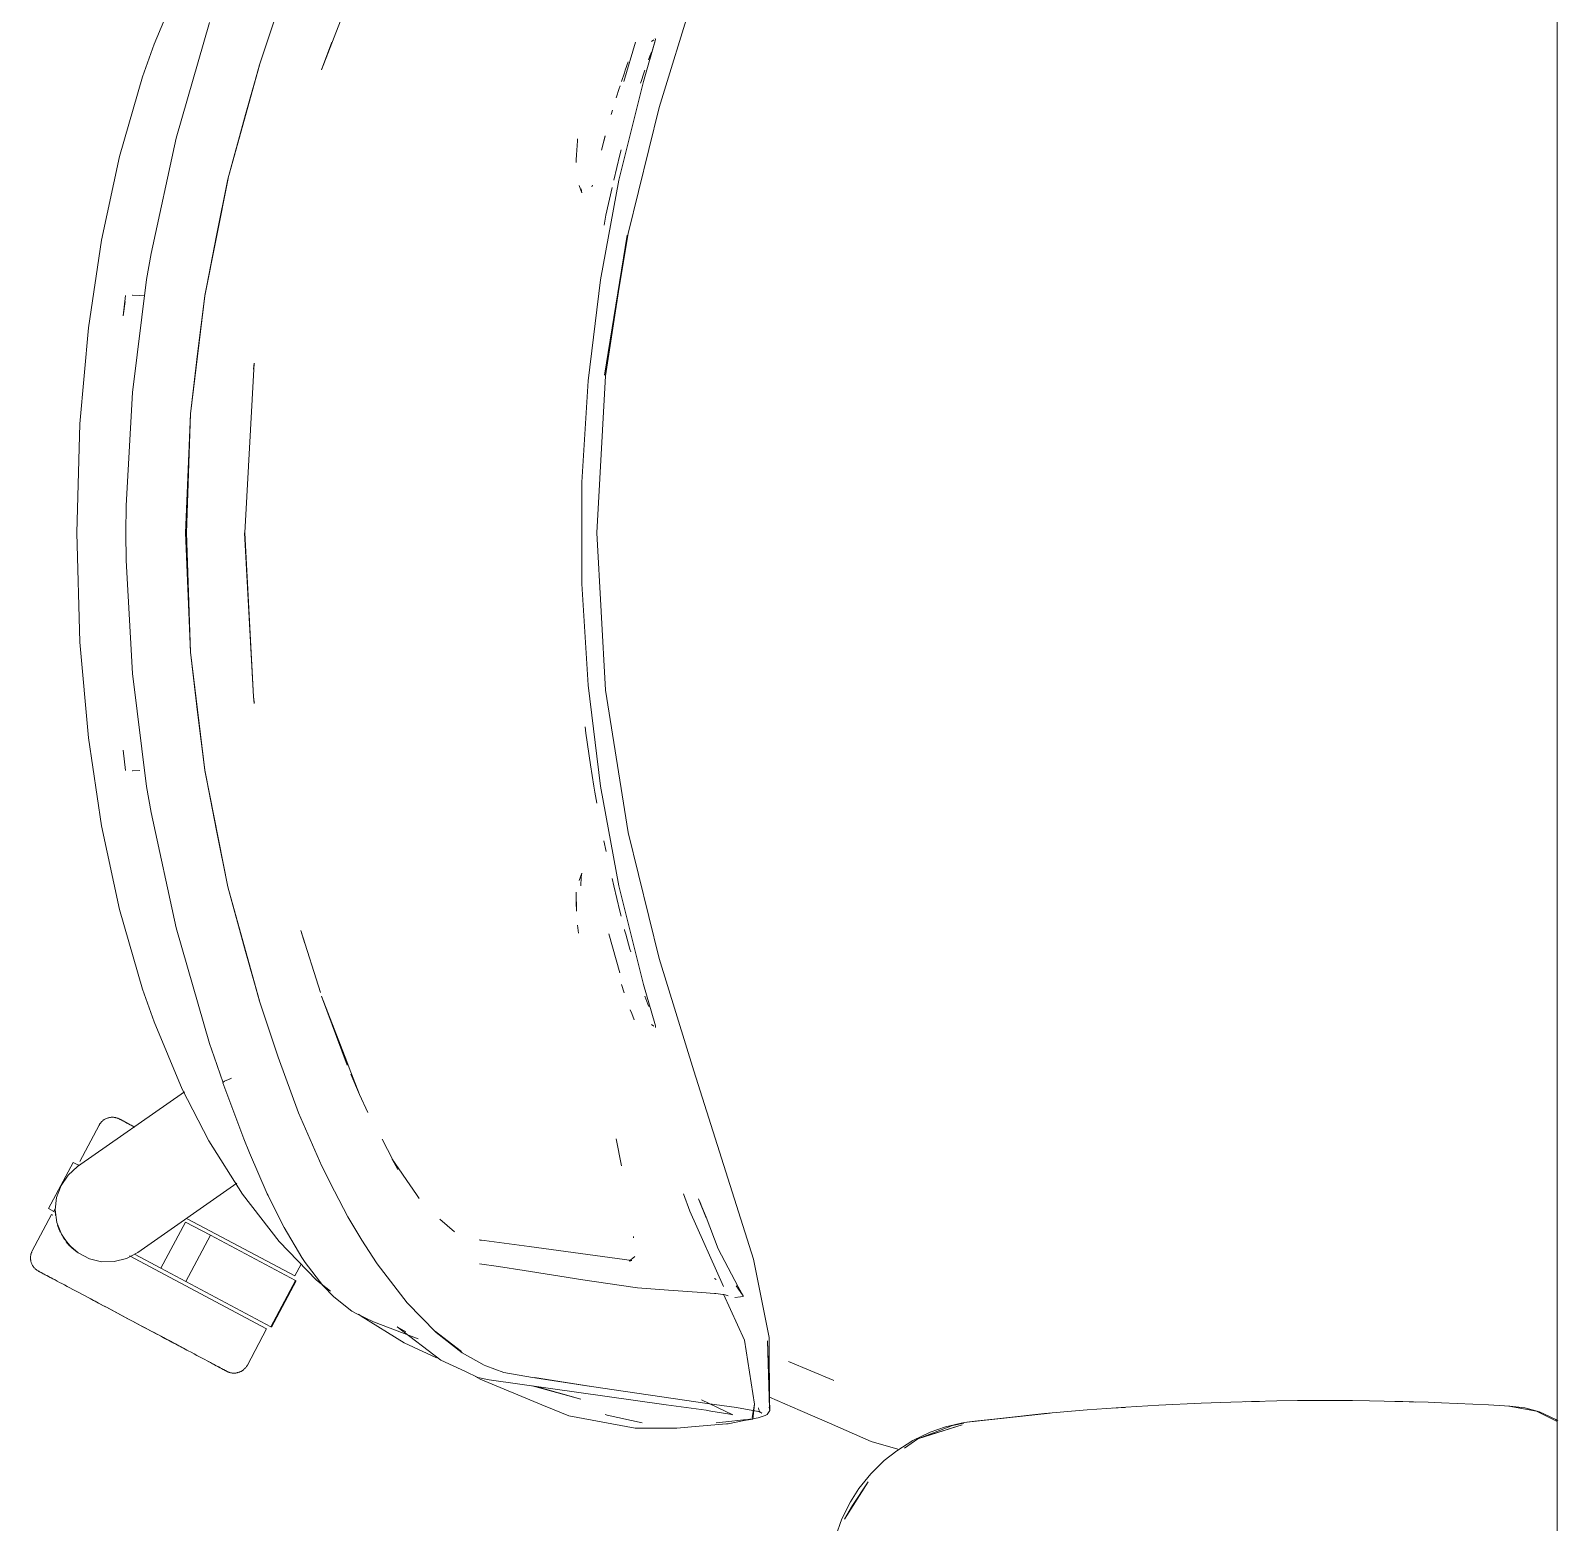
# Model space of a CAD drawing. Header units: millimetres. Extents: x 155927 to 295199, y -4084 to 97293.
# Drawn here: x 199578.2 to 199985.8, y 12462.7 to 12861 of the extents above; entities that cross this region are included whole.
import ezdxf

# ---------------------------------------------------------------- set-up
doc = ezdxf.new("R2010")
doc.units = ezdxf.units.MM
doc.header["$MEASUREMENT"] = 0
doc.layers.add('G-IMPT', color=8, linetype='CONTINUOUS', lineweight=9)
doc.layers.add('I-FURN', color=8, linetype='CONTINUOUS', lineweight=9)

msp = doc.modelspace()

# ---------------------------------------------------------------- linework, layer by layer
at = {"layer": 'G-IMPT'}
for p, q in [((199611.24, 12857.32), (199618.75, 12875.29)), ((199746.04, 12840.43), (199755.23, 12870.41)), ((199644.33, 12866.72), (199639.33, 12851.8)), ((199655.92, 12850.46), (199662.64, 12867.91)), ((199626.03, 12863.07), (199617.09, 12832.24)), ((199611.24, 12857.32), (199608.16, 12848.58)), ((199655.92, 12850.46), (199658.65, 12857.89)), ((199736.62, 12847.38), (199739.66, 12857.81)), ((199741.81, 12847.38), (199745.08, 12858.6)), ((199741.81, 12847.38), (199744.93, 12858.2)), ((199741.81, 12847.38), (199744.88, 12857.91)), ((199743.99, 12858.06), (199744.6, 12858.45)), ((199743.99, 12858.06), (199744.2, 12858.21)), ((199744.88, 12857.91), (199744.93, 12858.2)), ((199745.08, 12858.6), (199744.95, 12858.85)), ((199743.19, 12853.16), (199743.54, 12854.13)), ((199743.54, 12854.13), (199743.94, 12855.2)), ((199630.94, 12821.3), (199639.33, 12851.8)), ((199630.94, 12821.3), (199639.37, 12851.71)), ((199635.6, 12838.55), (199639.37, 12851.71)), ((199736.73, 12849.68), (199735.96, 12847.37)), ((199736.73, 12849.68), (199736.98, 12850.4)), ((199737.74, 12852.56), (199736.98, 12850.4)), ((199741.19, 12847.38), (199741.92, 12849.61)), ((199742.21, 12850.41), (199741.92, 12849.61)), ((199608.16, 12848.58), (199601.99, 12827.34)), ((199735.33, 12845.46), (199734.54, 12842.97)), ((199735.27, 12821.06), (199741.81, 12847.38)), ((199735.58, 12846.24), (199735.33, 12845.46)), ((199741.19, 12847.38), (199741.04, 12846.92)), ((199635.6, 12838.55), (199630.94, 12821.3)), ((199733.55, 12839.67), (199733.22, 12838.55)), ((199746.04, 12840.43), (199737.73, 12806.75)), ((199731.64, 12832.88), (199730.65, 12829.02)), ((199731.64, 12832.88), (199731.25, 12831.35)), ((199610.42, 12801.45), (199617.09, 12832.24)), ((199723.95, 12827.82), (199724.22, 12831.53)), ((199724.22, 12831.53), (199724.26, 12832.01)), ((199735.5, 12827.8), (199735.84, 12829.08)), ((199601.99, 12827.34), (199597.18, 12804.98)), ((199723.84, 12825.75), (199723.85, 12826.45)), ((199723.95, 12827.82), (199723.85, 12826.45)), ((199733.95, 12821.05), (199735.5, 12827.8)), ((199624.77, 12790.18), (199630.98, 12821.42)), ((199630.98, 12821.42), (199624.77, 12790.25)), ((199630.94, 12821.3), (199627.87, 12806.28)), ((199735.27, 12821.06), (199730.33, 12794.4)), ((199725.38, 12817.66), (199724.69, 12819.61)), ((199725.38, 12817.66), (199725.16, 12818.71)), ((199728.05, 12819.26), (199728.18, 12819.67)), ((199731.79, 12811.65), (199733.49, 12819.07)), ((199731.32, 12809.02), (199731.79, 12811.65)), ((199593.68, 12781.56), (199597.18, 12804.98)), ((199624.77, 12790.18), (199627.87, 12806.28)), ((199737.73, 12806.75), (199731.47, 12769.01)), ((199731.47, 12769.01), (199737.47, 12806.37)), ((199731.73, 12768.83), (199737.47, 12806.37)), ((199609.23, 12794.53), (199610.42, 12801.45)), ((199605.42, 12764.36), (199609.23, 12794.53)), ((199730.33, 12794.4), (199727.04, 12767.48)), ((199603.59, 12790.26), (199602.94, 12784.85)), ((199603.5, 12788.61), (199602.94, 12784.85)), ((199605.35, 12790.29), (199607.44, 12790.22)), ((199605.35, 12790.29), (199605.46, 12790.29)), ((199608.68, 12790.17), (199607.44, 12790.22)), ((199620.95, 12758.66), (199624.77, 12790.25)), ((199620.98, 12758.62), (199624.77, 12790.18)), ((199622.82, 12774.7), (199624.77, 12790.18)), ((199591.42, 12755.99), (199593.68, 12781.56)), ((199622.82, 12774.7), (199620.98, 12758.62)), ((199635.44, 12726.85), (199637.94, 12772.19)), ((199637.94, 12772.19), (199637.71, 12770.57)), ((199637.71, 12770.57), (199637.94, 12771.88)), ((199637.99, 12772.12), (199637.94, 12771.88)), ((199725.38, 12740.41), (199727.04, 12767.48)), ((199731.73, 12768.83), (199729.38, 12726.85)), ((199603.81, 12734.16), (199605.42, 12764.36)), ((199590.57, 12726.85), (199591.42, 12755.99)), ((199619.61, 12726.85), (199620.95, 12758.66)), ((199620.98, 12758.62), (199619.84, 12726.85)), ((199620.98, 12758.62), (199620.31, 12743.73)), ((199620.31, 12743.73), (199619.84, 12726.85)), ((199725.38, 12713.29), (199725.38, 12740.41)), ((199603.81, 12734.16), (199603.71, 12726.85)), ((199591.42, 12697.7), (199590.57, 12726.85)), ((199603.81, 12719.53), (199603.71, 12726.85)), ((199620.95, 12695.03), (199619.61, 12726.85)), ((199620.31, 12709.96), (199619.84, 12726.85)), ((199620.98, 12695.07), (199619.84, 12726.85)), ((199635.38, 12726.85), (199637.71, 12683.12)), ((199635.44, 12726.85), (199637.71, 12683.12)), ((199731.73, 12684.86), (199729.38, 12726.85)), ((199603.81, 12719.53), (199605.42, 12689.33)), ((199725.38, 12713.29), (199727.04, 12686.21)), ((199620.31, 12709.96), (199620.98, 12695.07)), ((199593.68, 12672.13), (199591.42, 12697.7)), ((199620.95, 12695.03), (199624.77, 12663.44)), ((199620.98, 12695.07), (199624.77, 12663.52)), ((199620.98, 12695.07), (199622.82, 12678.99)), ((199605.42, 12689.33), (199609.23, 12659.16)), ((199730.33, 12659.3), (199727.04, 12686.21)), ((199637.71, 12683.12), (199637.97, 12681.34)), ((199637.71, 12683.12), (199637.94, 12681.81)), ((199637.99, 12681.57), (199637.94, 12681.81)), ((199737.73, 12646.94), (199731.73, 12684.86)), ((199624.77, 12663.52), (199622.82, 12678.99)), ((199726.42, 12673.45), (199726.24, 12675.11)), ((199597.18, 12648.71), (199593.68, 12672.13)), ((199727.71, 12664.92), (199726.42, 12673.45)), ((199603.59, 12663.43), (199602.94, 12668.85)), ((199607.44, 12663.47), (199605.35, 12663.4)), ((199605.35, 12663.4), (199605.46, 12663.4)), ((199630.94, 12632.39), (199624.77, 12663.52)), ((199624.77, 12663.52), (199627.87, 12647.41)), ((199630.94, 12632.39), (199624.77, 12663.44)), ((199727.71, 12664.92), (199728.56, 12659.3)), ((199609.23, 12659.16), (199610.42, 12652.24)), ((199728.56, 12659.3), (199728.81, 12657.67)), ((199729.36, 12654.77), (199728.81, 12657.67)), ((199735.27, 12632.63), (199730.33, 12659.3)), ((199617.09, 12621.45), (199610.42, 12652.24)), ((199601.99, 12626.35), (199597.18, 12648.71)), ((199630.94, 12632.39), (199627.87, 12647.41)), ((199737.73, 12646.94), (199746.04, 12613.26)), ((199731.29, 12644.66), (199731.83, 12641.85)), ((199725.38, 12636.03), (199724.69, 12634.08)), ((199725.12, 12632.82), (199725.13, 12632.68)), ((199725.16, 12634.99), (199725.13, 12632.68)), ((199725.16, 12634.99), (199725.38, 12636.03)), ((199733.49, 12634.62), (199733.95, 12632.64)), ((199635.6, 12615.14), (199630.94, 12632.39)), ((199630.94, 12632.39), (199639.33, 12601.89)), ((199630.94, 12632.39), (199639.37, 12601.98)), ((199723.84, 12630.98), (199723.93, 12625.92)), ((199723.84, 12630.98), (199723.85, 12628.19)), ((199735.5, 12625.89), (199733.95, 12632.64)), ((199735.27, 12632.63), (199741.81, 12606.31)), ((199608.16, 12605.11), (199601.99, 12626.35)), ((199723.93, 12625.92), (199723.85, 12628.19)), ((199735.5, 12625.89), (199735.83, 12624.6)), ((199617.09, 12621.45), (199626.03, 12590.62)), ((199650.39, 12620.7), (199651.47, 12617.27)), ((199650.39, 12620.7), (199655.65, 12604.22)), ((199724.24, 12622.13), (199724.46, 12620.03)), ((199736.8, 12620.87), (199736.75, 12621.05)), ((199737.12, 12619.73), (199736.8, 12620.87)), ((199735.53, 12609.41), (199732.6, 12619.88)), ((199737.12, 12619.73), (199738.23, 12615.74)), ((199635.6, 12615.14), (199639.37, 12601.98)), ((199738.23, 12615.74), (199738.44, 12615.05)), ((199755.23, 12583.29), (199746.04, 12613.26)), ((199608.16, 12605.11), (199611.24, 12596.37)), ((199735.97, 12606.32), (199736.7, 12604.1)), ((199741.81, 12606.31), (199744.89, 12595.88)), ((199639.33, 12601.89), (199644.33, 12586.97)), ((199655.92, 12603.23), (199662.74, 12584.82)), ((199655.92, 12603.23), (199662.64, 12585.78)), ((199742.97, 12601.11), (199742.23, 12603.21)), ((199742.97, 12601.11), (199743.22, 12600.45)), ((199611.24, 12596.37), (199618.75, 12578.4)), ((199738.69, 12598.56), (199738.31, 12599.57)), ((199738.69, 12598.56), (199739.3, 12596.9)), ((199743.99, 12595.63), (199744.2, 12595.48)), ((199743.99, 12595.63), (199744.6, 12595.24)), ((199744.95, 12595.61), (199744.89, 12595.88)), ((199745.03, 12595.31), (199744.95, 12595.61)), ((199745, 12594.85), (199745.08, 12595.09)), ((199745.08, 12595.09), (199745.03, 12595.31)), ((199626.03, 12590.62), (199627.22, 12587.02)), ((199629.63, 12580.08), (199627.22, 12587.02)), ((199649.79, 12572.09), (199644.33, 12586.97)), ((199662.64, 12585.78), (199663.3, 12584.05)), ((199666.03, 12576.97), (199663.3, 12584.05)), ((199629.59, 12580.09), (199629.63, 12580.22)), ((199635.16, 12565.12), (199629.59, 12580.09)), ((199629.63, 12580.22), (199630.03, 12580.49)), ((199629.63, 12580.22), (199629.64, 12580.26)), ((199629.63, 12580.22), (199629.63, 12580.08)), ((199630.03, 12580.49), (199629.64, 12580.26)), ((199630.86, 12580.87), (199630.03, 12580.49)), ((199630.21, 12580.59), (199630.03, 12580.49)), ((199630.86, 12580.87), (199630.21, 12580.59)), ((199630.86, 12580.87), (199631.92, 12581.29)), ((199630.86, 12580.87), (199631.32, 12581.07)), ((199631.92, 12581.29), (199631.32, 12581.07)), ((199666.03, 12576.97), (199663.72, 12582.42)), ((199755.23, 12583.29), (199771.22, 12533.04)), ((199625.85, 12564.62), (199618.75, 12578.4)), ((199668.22, 12572.13), (199666.03, 12576.97)), ((199649.79, 12572.09), (199655.97, 12557.87)), ((199634.82, 12550.33), (199625.85, 12564.62)), ((199636.64, 12561.44), (199635.16, 12565.12)), ((199672.09, 12565.08), (199676.28, 12556.98)), ((199734.5, 12565.17), (199735.92, 12557.92)), ((199641.42, 12550.48), (199636.64, 12561.44)), ((199674.78, 12559.75), (199677.33, 12556)), ((199674.78, 12559.75), (199676.28, 12556.98)), ((199659.36, 12551.14), (199655.97, 12557.87)), ((199677.33, 12556), (199677.73, 12555.42)), ((199677.73, 12555.42), (199681.22, 12550.28)), ((199634.82, 12550.33), (199644.63, 12537.73)), ((199641.64, 12550.04), (199641.42, 12550.48)), ((199641.42, 12550.48), (199645.94, 12541.43)), ((199641.42, 12550.48), (199645.64, 12542.03)), ((199641.64, 12550.04), (199645.94, 12541.43)), ((199659.36, 12551.14), (199662.93, 12544.35)), ((199681.22, 12550.28), (199681.97, 12549.18)), ((199752.5, 12550.45), (199754.24, 12545.87)), ((199758.54, 12544.23), (199756.52, 12549.13)), ((199756.52, 12549.13), (199758.54, 12544.02)), ((199758.54, 12544.02), (199756.75, 12548.56)), ((199666.7, 12538.12), (199662.93, 12544.35)), ((199687.5, 12543.65), (199691.4, 12540.31)), ((199754.24, 12545.87), (199763.16, 12525.71)), ((199761.79, 12535.76), (199758.54, 12544.23)), ((199645.94, 12541.43), (199645.64, 12542.03)), ((199645.94, 12541.43), (199650.68, 12533.43)), ((199739.18, 12538.7), (199739.14, 12539.05)), ((199654.58, 12527.43), (199644.63, 12537.73)), ((199666.7, 12538.12), (199670.58, 12532.02)), ((199711.35, 12536.37), (199697.99, 12538.15)), ((199697.99, 12538.15), (199698.47, 12538.01)), ((199711.35, 12536.37), (199738.68, 12532.64)), ((199761.79, 12535.76), (199767.07, 12525.65)), ((199651.54, 12532.14), (199650.68, 12533.43)), ((199656.25, 12526.01), (199651.54, 12532.14)), ((199670.75, 12531.77), (199670.58, 12532.02)), ((199678.77, 12521.33), (199670.75, 12531.77)), ((199703.16, 12531.02), (199698.09, 12531.76)), ((199703.16, 12531.02), (199710, 12529.96)), ((199739.54, 12533.75), (199737.97, 12532.51)), ((199738.19, 12532.55), (199738.42, 12532.59)), ((199738.68, 12532.64), (199738.42, 12532.59)), ((199771.22, 12533.04), (199775.41, 12512.09)), ((199658.26, 12524.43), (199654.58, 12527.43)), ((199710, 12529.96), (199711.66, 12529.69)), ((199723.43, 12527.83), (199711.66, 12529.69)), ((199724.98, 12527.58), (199723.43, 12527.83)), ((199740.2, 12525.37), (199724.98, 12527.58)), ((199760.79, 12527.88), (199761.22, 12527.61)), ((199656.25, 12526.01), (199659.15, 12522.99)), ((199664.01, 12519.13), (199659.15, 12522.99)), ((199740.2, 12525.37), (199740.27, 12525.36)), ((199740.27, 12525.36), (199748.52, 12524.74)), ((199757.36, 12524.11), (199748.52, 12524.74)), ((199757.36, 12524.11), (199760.77, 12523.86)), ((199761.14, 12523.81), (199760.77, 12523.86)), ((199761.14, 12523.81), (199763.6, 12523.53)), ((199768.78, 12511.39), (199763.2, 12523.68)), ((199763.6, 12523.53), (199763.67, 12523.51)), ((199764.44, 12523.23), (199763.67, 12523.51)), ((199766.17, 12522.75), (199767.7, 12522.92)), ((199768.42, 12523.2), (199766.58, 12525.9)), ((199768.42, 12523.2), (199767.07, 12525.65)), ((199767.7, 12522.92), (199768.39, 12523.07)), ((199768.39, 12523.07), (199768.42, 12523.2)), ((199768.42, 12523.2), (199768.45, 12523.36)), ((199665.15, 12518.51), (199664.01, 12519.13)), ((199686.5, 12513.43), (199678.77, 12521.33)), ((199665.15, 12518.51), (199667.59, 12517.34)), ((199666.51, 12517.82), (199665.74, 12518.32)), ((199666.51, 12517.82), (199677.95, 12510.7)), ((199667.59, 12517.34), (199669.81, 12516.27)), ((199681.72, 12511.76), (199669.81, 12516.27)), ((199676.06, 12514.99), (199687.72, 12506.07)), ((199676.06, 12514.99), (199678.4, 12513.65)), ((199677.95, 12510.7), (199686.58, 12506.72)), ((199693.24, 12508.34), (199686.29, 12513.74)), ((199686.29, 12513.74), (199689.87, 12510.93)), ((199686.5, 12513.43), (199693.47, 12508.01)), ((199693.24, 12508.34), (199689.87, 12510.93)), ((199768.78, 12511.39), (199771.5, 12494.34)), ((199774.97, 12511.2), (199775.55, 12492.76)), ((199774.97, 12511.2), (199775.45, 12493.22)), ((199775.41, 12512.09), (199775.45, 12493.22)), ((199693.47, 12508.01), (199699.3, 12504.72)), ((199687.72, 12506.07), (199694.29, 12503.01)), ((199694.29, 12503.01), (199697.66, 12501.44)), ((199699.73, 12504.51), (199699.3, 12504.72)), ((199699.73, 12504.51), (199704.52, 12502.76)), ((199704.52, 12502.76), (199712.19, 12501.46)), ((199780.55, 12505.66), (199792.41, 12500.73)), ((199697.04, 12501.73), (199698.21, 12500.95)), ((199700.65, 12500.79), (199697.66, 12501.44)), ((199698.21, 12500.95), (199714.66, 12494.16)), ((199747.86, 12494.12), (199700.65, 12500.79)), ((199725.07, 12495.67), (199712.12, 12499.17)), ((199727.35, 12499.16), (199712.19, 12501.46)), ((199727.35, 12499.16), (199712.76, 12501.39)), ((199727.95, 12499.06), (199712.76, 12501.39)), ((199725.07, 12495.67), (199713.18, 12499.02)), ((199727.95, 12499.06), (199758.83, 12494.51)), ((199792.67, 12500.63), (199792.41, 12500.73)), ((199757.28, 12495.49), (199765.71, 12491.49)), ((199758.83, 12494.51), (199766.68, 12493.4)), ((199770.81, 12490.76), (199771.5, 12494.34)), ((199770.81, 12490.76), (199771.43, 12494.3)), ((199771.43, 12494.3), (199771.05, 12490.35)), ((199783.62, 12492.63), (199775.45, 12496.19)), ((199890.71, 12494.59), (199879.4, 12494.06)), ((199890.71, 12494.59), (199898.59, 12494.89)), ((199910.89, 12495.18), (199898.59, 12494.89)), ((199902.46, 12494.97), (199904.12, 12495.05)), ((199904.12, 12495.05), (199906.19, 12495.05)), ((199910.89, 12495.18), (199916.36, 12495.26)), ((199931.08, 12495.26), (199916.36, 12495.26)), ((199935.59, 12495.21), (199931.08, 12495.26)), ((199935.59, 12495.21), (199951.26, 12494.83)), ((199942.31, 12495.04), (199944.53, 12495.03)), ((199947.86, 12494.89), (199944.53, 12495.03)), ((199951.26, 12494.83), (199954.8, 12494.71)), ((199967.36, 12494.09), (199954.8, 12494.71)), ((199714.66, 12494.16), (199718.03, 12492.77)), ((199721.89, 12491.17), (199718.03, 12492.77)), ((199739.58, 12487.94), (199721.89, 12491.17)), ((199732.14, 12491.39), (199731.57, 12491.54)), ((199741.45, 12489.35), (199732.14, 12491.39)), ((199747.86, 12494.12), (199758.53, 12492.68)), ((199759.82, 12492.46), (199758.53, 12492.68)), ((199764.85, 12491.63), (199759.82, 12492.46)), ((199765.71, 12491.49), (199764.85, 12491.63)), ((199772.95, 12492.29), (199766.68, 12493.4)), ((199769.14, 12490.17), (199768.52, 12490.09)), ((199768.72, 12489.91), (199771.05, 12490.35)), ((199769.14, 12490.17), (199772.41, 12490.7)), ((199772.33, 12492.46), (199773.43, 12491.9)), ((199772.33, 12492.46), (199772.95, 12492.29)), ((199772.41, 12490.7), (199774.28, 12491.25)), ((199772.6, 12492.83), (199772.52, 12493.33)), ((199772.6, 12492.83), (199772.92, 12492.29)), ((199772.92, 12492.29), (199773.43, 12491.9)), ((199774.81, 12491.57), (199774.28, 12491.25)), ((199774.81, 12491.57), (199775.19, 12492.07)), ((199775.58, 12492.64), (199775.19, 12492.07)), ((199775.58, 12492.64), (199775.39, 12493.5)), ((199775.39, 12493.5), (199775.42, 12493.39)), ((199775.45, 12493.22), (199775.42, 12493.39)), ((199775.55, 12492.76), (199775.45, 12493.22)), ((199791.45, 12489.21), (199783.62, 12492.63)), ((199827.41, 12489.43), (199850.36, 12491.88)), ((199827.41, 12489.43), (199848.85, 12491.78)), ((199850.36, 12491.88), (199830.23, 12489.76)), ((199848.85, 12491.78), (199860.24, 12492.77)), ((199870.53, 12493.49), (199860.24, 12492.77)), ((199868.49, 12493.36), (199867.07, 12493.22)), ((199868.49, 12493.36), (199870.39, 12493.45)), ((199870.53, 12493.49), (199879.4, 12494.06)), ((199967.36, 12494.09), (199973.03, 12493.81)), ((199980.15, 12492.44), (199972.8, 12493.81)), ((199973.03, 12493.81), (199977.04, 12493.31)), ((199977.04, 12493.31), (199980.99, 12492.24)), ((199984.41, 12490.34), (199980.15, 12492.44)), ((199985.32, 12490.26), (199980.99, 12492.24)), ((199984.41, 12490.34), (199985.68, 12489.71)), ((199985.32, 12490.26), (199985.83, 12489.9)), ((199739.58, 12487.94), (199746.55, 12487.91)), ((199750.72, 12487.91), (199746.55, 12487.91)), ((199754.68, 12488.25), (199750.72, 12487.91)), ((199754.68, 12488.25), (199764, 12489.05)), ((199763.83, 12489.57), (199761.24, 12489.36)), ((199763.83, 12489.57), (199768.52, 12490.09)), ((199764, 12489.05), (199764.47, 12489.1)), ((199768.72, 12489.91), (199764.47, 12489.1)), ((199802.57, 12484.35), (199791.45, 12489.21)), ((199813.73, 12484.63), (199818.31, 12486.82)), ((199815.06, 12485.03), (199826.91, 12488.84)), ((199824.28, 12488.63), (199815.06, 12485.03)), ((199817.76, 12485.93), (199826.91, 12488.84)), ((199818.31, 12486.82), (199822.45, 12488.27)), ((199827.41, 12489.43), (199822.45, 12488.27)), ((199827.33, 12489.21), (199824.28, 12488.63)), ((199827.41, 12489.43), (199830.23, 12489.76)), ((199802.57, 12484.35), (199809.73, 12482.28)), ((199813.73, 12484.63), (199809.41, 12481.9)), ((199815.06, 12485.03), (199811.48, 12482.61)), ((199815.06, 12485.03), (199817.76, 12485.93)), ((199802.5, 12475.73), (199806.1, 12479.28)), ((199806.1, 12479.28), (199809.41, 12481.9)), ((199802.5, 12475.73), (199799.31, 12471.76)), ((199795.45, 12463.6), (199801.77, 12473.55)), ((199797.04, 12468.21), (199799.31, 12471.76)), ((199797.61, 12467.28), (199801.77, 12473.55)), ((199794.8, 12463.7), (199797.04, 12468.21)), ((199795.45, 12463.6), (199797.61, 12467.28)), ((199794.8, 12463.7), (199793.09, 12458.93))]:
    msp.add_line(p, q, dxfattribs=at)
at = {"layer": 'I-FURN'}
for p, q in [((199985.68, 13484.61), (199985.68, 12084.61)), ((199985.68, 12084.61), (199985.68, 13484.61)), ((199590.79, 12557.71), (199619.38, 12577.72)), ((199596.53, 12568.75), (199591.38, 12559.07)), ((199596.53, 12568.75), (199596.61, 12568.89)), ((199596.61, 12568.89), (199596.69, 12569.03)), ((199596.69, 12569.03), (199596.78, 12569.17)), ((199596.78, 12569.17), (199596.88, 12569.3)), ((199596.88, 12569.3), (199596.98, 12569.42)), ((199596.98, 12569.42), (199597.08, 12569.54)), ((199597.08, 12569.54), (199597.19, 12569.66)), ((199597.19, 12569.66), (199597.31, 12569.78)), ((199597.31, 12569.78), (199597.42, 12569.89)), ((199597.42, 12569.89), (199597.55, 12569.99)), ((199597.55, 12569.99), (199597.67, 12570.09)), ((199597.67, 12570.09), (199597.81, 12570.18)), ((199597.81, 12570.18), (199597.94, 12570.27)), ((199597.94, 12570.27), (199598.08, 12570.35)), ((199598.08, 12570.35), (199598.22, 12570.43)), ((199598.22, 12570.43), (199598.36, 12570.5)), ((199598.36, 12570.5), (199598.51, 12570.57)), ((199598.51, 12570.57), (199598.66, 12570.63)), ((199598.66, 12570.63), (199598.81, 12570.68)), ((199598.81, 12570.68), (199598.97, 12570.73)), ((199598.97, 12570.73), (199599.12, 12570.77)), ((199599.12, 12570.77), (199599.28, 12570.81)), ((199599.28, 12570.81), (199599.44, 12570.84)), ((199599.44, 12570.84), (199599.6, 12570.86)), ((199599.6, 12570.86), (199599.76, 12570.88)), ((199599.76, 12570.88), (199599.92, 12570.89)), ((199599.92, 12570.89), (199600.08, 12570.89)), ((199600.08, 12570.89), (199600.24, 12570.89)), ((199600.24, 12570.89), (199600.4, 12570.88)), ((199600.4, 12570.88), (199600.56, 12570.86)), ((199600.56, 12570.86), (199600.72, 12570.84)), ((199600.72, 12570.84), (199600.88, 12570.81)), ((199600.88, 12570.81), (199601.04, 12570.78)), ((199601.04, 12570.78), (199601.19, 12570.74)), ((199601.19, 12570.74), (199601.35, 12570.69)), ((199601.35, 12570.69), (199601.5, 12570.64)), ((199601.5, 12570.64), (199601.65, 12570.58)), ((199601.65, 12570.58), (199601.8, 12570.51)), ((199601.8, 12570.51), (199601.94, 12570.44)), ((199601.94, 12570.44), (199601.98, 12570.42)), ((199601.98, 12570.42), (199602, 12570.41)), ((199601.99, 12570.42), (199601.98, 12570.42)), ((199602.03, 12570.39), (199601.99, 12570.42)), ((199602, 12570.41), (199602.06, 12570.38)), ((199602.11, 12570.35), (199602.03, 12570.39)), ((199602.06, 12570.38), (199602.16, 12570.32)), ((199602.23, 12570.29), (199602.11, 12570.35)), ((199602.16, 12570.32), (199602.3, 12570.25)), ((199602.39, 12570.2), (199602.23, 12570.29)), ((199602.3, 12570.25), (199602.48, 12570.15)), ((199602.59, 12570.09), (199602.39, 12570.2)), ((199602.48, 12570.15), (199602.7, 12570.04)), ((199602.84, 12569.96), (199602.59, 12570.09)), ((199602.7, 12570.04), (199602.96, 12569.9)), ((199603.11, 12569.82), (199602.84, 12569.96)), ((199602.96, 12569.9), (199603.26, 12569.74)), ((199603.43, 12569.65), (199603.11, 12569.82)), ((199603.26, 12569.74), (199603.59, 12569.56)), ((199603.79, 12569.46), (199603.43, 12569.65)), ((199603.59, 12569.56), (199603.96, 12569.36)), ((199604.18, 12569.25), (199603.79, 12569.46)), ((199603.96, 12569.36), (199604.37, 12569.15)), ((199604.61, 12569.02), (199604.18, 12569.25)), ((199604.37, 12569.15), (199604.82, 12568.91)), ((199605.08, 12568.77), (199604.61, 12569.02)), ((199604.82, 12568.91), (199605.3, 12568.65)), ((199605.58, 12568.51), (199605.08, 12568.77)), ((199605.3, 12568.65), (199605.82, 12568.38)), ((199606.11, 12568.22), (199605.58, 12568.51)), ((199589.63, 12558.86), (199583.06, 12546.5)), ((199586.38, 12552.66), (199588.28, 12555.45)), ((199588.28, 12555.45), (199590.79, 12557.71)), ((199589.63, 12558.86), (199591.02, 12558.12)), ((199591.02, 12558.12), (199590.94, 12558.17)), ((199585.21, 12549.5), (199586.38, 12552.66)), ((199633.27, 12553.29), (199606.84, 12534.78)), ((199584.82, 12546.15), (199585.21, 12549.5)), ((199583.87, 12544.94), (199578.72, 12535.25)), ((199584.45, 12545.76), (199583.06, 12546.5)), ((199583.87, 12544.94), (199584.24, 12544.74)), ((199584.37, 12545.81), (199584.45, 12545.76)), ((199584.45, 12545.76), (199584.85, 12546.52)), ((199585.25, 12542.8), (199584.82, 12546.15)), ((199620.08, 12543.81), (199648.77, 12528.55)), ((199586.47, 12539.66), (199585.25, 12542.8)), ((199588.4, 12536.89), (199586.47, 12539.66)), ((199619.61, 12542.93), (199613.03, 12530.57)), ((199619.61, 12542.93), (199626.25, 12539.4)), ((199626.25, 12539.4), (199619.67, 12527.03)), ((199626.25, 12539.4), (199648.96, 12527.32)), ((199578.56, 12534.92), (199578.63, 12535.07)), ((199578.63, 12535.07), (199578.7, 12535.22)), ((199578.7, 12535.22), (199578.72, 12535.25)), ((199586.95, 12538.82), (199589.24, 12536.03)), ((199590.94, 12534.67), (199588.4, 12536.89)), ((199589.24, 12536.03), (199590.66, 12534.88)), ((199578.25, 12533.51), (199578.26, 12533.68)), ((199578.25, 12533.35), (199578.25, 12533.51)), ((199578.25, 12533.19), (199578.25, 12533.35)), ((199578.26, 12533.03), (199578.25, 12533.19)), ((199578.26, 12533.68), (199578.27, 12533.84)), ((199578.28, 12532.87), (199578.26, 12533.03)), ((199578.27, 12533.84), (199578.3, 12534)), ((199578.3, 12532.71), (199578.28, 12532.87)), ((199578.3, 12534), (199578.32, 12534.15)), ((199578.33, 12532.55), (199578.3, 12532.71)), ((199578.32, 12534.15), (199578.36, 12534.31)), ((199578.36, 12532.4), (199578.33, 12532.55)), ((199578.36, 12534.31), (199578.4, 12534.47)), ((199578.41, 12532.24), (199578.36, 12532.4)), ((199578.4, 12534.47), (199578.45, 12534.62)), ((199578.45, 12532.09), (199578.41, 12532.24)), ((199578.45, 12534.62), (199578.5, 12534.77)), ((199578.51, 12531.93), (199578.45, 12532.09)), ((199578.5, 12534.77), (199578.56, 12534.92)), ((199578.57, 12531.78), (199578.51, 12531.93)), ((199578.63, 12531.64), (199578.57, 12531.78)), ((199578.71, 12531.49), (199578.63, 12531.64)), ((199578.78, 12531.35), (199578.71, 12531.49)), ((199578.87, 12531.21), (199578.78, 12531.35)), ((199578.95, 12531.08), (199578.87, 12531.21)), ((199579.05, 12530.95), (199578.95, 12531.08)), ((199579.15, 12530.82), (199579.05, 12530.95)), ((199593.94, 12533.13), (199590.94, 12534.67)), ((199597.22, 12532.34), (199593.94, 12533.13)), ((199600.59, 12532.36), (199597.22, 12532.34)), ((199603.86, 12533.19), (199600.59, 12532.36)), ((199606.84, 12534.78), (199603.86, 12533.19)), ((199604.65, 12533.89), (199641.26, 12514.42)), ((199613.03, 12530.57), (199605.97, 12534.32)), ((199648.77, 12528.55), (199650.45, 12531.71)), ((199579.25, 12530.7), (199579.15, 12530.82)), ((199579.36, 12530.58), (199579.25, 12530.7)), ((199579.47, 12530.47), (199579.36, 12530.58)), ((199579.59, 12530.36), (199579.47, 12530.47)), ((199579.72, 12530.25), (199579.59, 12530.36)), ((199579.84, 12530.15), (199579.72, 12530.25)), ((199579.97, 12530.06), (199579.84, 12530.15)), ((199580.11, 12529.97), (199579.97, 12530.06)), ((199580.24, 12529.88), (199580.11, 12529.97)), ((199580.38, 12529.8), (199580.24, 12529.88)), ((199580.39, 12529.8), (199580.38, 12529.8)), ((199580.38, 12529.8), (199580.4, 12529.79)), ((199580.43, 12529.78), (199580.39, 12529.8)), ((199580.4, 12529.79), (199580.46, 12529.76)), ((199580.51, 12529.73), (199580.43, 12529.78)), ((199580.46, 12529.76), (199580.57, 12529.71)), ((199580.64, 12529.67), (199580.51, 12529.73)), ((199580.57, 12529.71), (199580.71, 12529.63)), ((199580.8, 12529.58), (199580.64, 12529.67)), ((199580.71, 12529.63), (199580.89, 12529.54)), ((199581, 12529.48), (199580.8, 12529.58)), ((199580.89, 12529.54), (199581.1, 12529.42)), ((199581.24, 12529.35), (199581, 12529.48)), ((199581.1, 12529.42), (199581.36, 12529.28)), ((199581.52, 12529.2), (199581.24, 12529.35)), ((199581.36, 12529.28), (199581.66, 12529.13)), ((199581.84, 12529.03), (199581.52, 12529.2)), ((199581.66, 12529.13), (199582, 12528.95)), ((199582.19, 12528.84), (199581.84, 12529.03)), ((199582, 12528.95), (199582.37, 12528.75)), ((199582.59, 12528.63), (199582.19, 12528.84)), ((199582.37, 12528.75), (199582.78, 12528.53)), ((199583.02, 12528.4), (199582.59, 12528.63)), ((199582.78, 12528.53), (199583.23, 12528.29)), ((199583.48, 12528.16), (199583.02, 12528.4)), ((199583.23, 12528.29), (199583.71, 12528.04)), ((199583.98, 12527.89), (199583.48, 12528.16)), ((199583.71, 12528.04), (199584.22, 12527.76)), ((199584.52, 12527.61), (199583.98, 12527.89)), ((199584.22, 12527.76), (199584.78, 12527.47)), ((199585.09, 12527.3), (199584.52, 12527.61)), ((199584.78, 12527.47), (199585.36, 12527.16)), ((199585.36, 12527.16), (199585.98, 12526.83)), ((199585.98, 12526.83), (199586.62, 12526.49)), ((199619.67, 12527.03), (199613.03, 12530.57)), ((199642.38, 12514.96), (199619.67, 12527.03)), ((199648.96, 12527.32), (199642.38, 12514.96)), ((199642.55, 12514.87), (199649.13, 12527.23)), ((199586.62, 12526.49), (199587.3, 12526.13)), ((199587.3, 12526.13), (199588.01, 12525.75)), ((199588.01, 12525.75), (199588.74, 12525.36)), ((199588.74, 12525.36), (199589.51, 12524.95)), ((199589.51, 12524.95), (199590.29, 12524.54)), ((199590.29, 12524.54), (199591.1, 12524.1)), ((199591.1, 12524.1), (199591.94, 12523.66)), ((199591.94, 12523.66), (199592.8, 12523.2)), ((199592.8, 12523.2), (199593.67, 12522.74)), ((199593.67, 12522.74), (199594.57, 12522.26)), ((199595.06, 12522), (199594.16, 12522.48)), ((199594.57, 12522.26), (199595.48, 12521.78)), ((199595.98, 12521.51), (199595.06, 12522)), ((199595.48, 12521.78), (199596.41, 12521.28)), ((199596.92, 12521.01), (199595.98, 12521.51)), ((199596.41, 12521.28), (199597.36, 12520.78)), ((199597.87, 12520.51), (199596.92, 12521.01)), ((199597.36, 12520.78), (199598.31, 12520.27)), ((199598.84, 12519.99), (199597.87, 12520.51)), ((199598.31, 12520.27), (199599.28, 12519.76)), ((199599.81, 12519.47), (199598.84, 12519.99)), ((199599.28, 12519.76), (199600.26, 12519.23)), ((199600.79, 12518.95), (199599.81, 12519.47)), ((199600.26, 12519.23), (199601.25, 12518.71)), ((199601.79, 12518.42), (199600.79, 12518.95)), ((199601.25, 12518.71), (199602.24, 12518.18)), ((199602.78, 12517.89), (199601.79, 12518.42)), ((199602.24, 12518.18), (199603.24, 12517.65)), ((199603.78, 12517.36), (199602.78, 12517.89)), ((199603.24, 12517.65), (199604.25, 12517.12)), ((199604.79, 12516.83), (199603.78, 12517.36)), ((199604.25, 12517.12), (199605.25, 12516.58)), ((199605.79, 12516.29), (199604.79, 12516.83)), ((199605.25, 12516.58), (199606.26, 12516.05)), ((199606.8, 12515.76), (199605.79, 12516.29)), ((199606.26, 12516.05), (199607.26, 12515.51)), ((199607.8, 12515.23), (199606.8, 12515.76)), ((199607.26, 12515.51), (199608.26, 12514.98)), ((199608.8, 12514.69), (199607.8, 12515.23)), ((199608.26, 12514.98), (199609.26, 12514.45)), ((199609.79, 12514.17), (199608.8, 12514.69)), ((199609.26, 12514.45), (199610.25, 12513.92)), ((199610.78, 12513.64), (199609.79, 12514.17)), ((199610.25, 12513.92), (199611.23, 12513.4)), ((199611.76, 12513.12), (199610.78, 12513.64)), ((199611.23, 12513.4), (199612.21, 12512.88)), ((199612.73, 12512.61), (199611.76, 12513.12)), ((199612.21, 12512.88), (199613.17, 12512.37)), ((199613.69, 12512.1), (199612.73, 12512.61)), ((199613.17, 12512.37), (199614.12, 12511.86)), ((199614.63, 12511.59), (199613.69, 12512.1)), ((199614.12, 12511.86), (199615.06, 12511.37)), ((199615.56, 12511.1), (199614.63, 12511.59)), ((199615.06, 12511.37), (199615.98, 12510.88)), ((199616.47, 12510.61), (199615.56, 12511.1)), ((199615.98, 12510.88), (199616.89, 12510.39)), ((199617.37, 12510.14), (199616.47, 12510.61)), ((199636.11, 12504.74), (199641.26, 12514.42)), ((199616.89, 12510.39), (199617.78, 12509.92)), ((199618.25, 12509.67), (199617.37, 12510.14)), ((199617.78, 12509.92), (199618.64, 12509.46)), ((199619.1, 12509.22), (199618.25, 12509.67)), ((199618.64, 12509.46), (199619.49, 12509.01)), ((199619.94, 12508.77), (199619.1, 12509.22)), ((199619.49, 12509.01), (199620.31, 12508.57)), ((199620.31, 12508.57), (199621.12, 12508.15)), ((199621.12, 12508.15), (199621.89, 12507.73)), ((199621.89, 12507.73), (199622.64, 12507.34)), ((199622.64, 12507.34), (199623.36, 12506.95)), ((199623.36, 12506.95), (199624.06, 12506.58)), ((199624.06, 12506.58), (199624.72, 12506.23)), ((199624.72, 12506.23), (199625.36, 12505.89)), ((199625.36, 12505.89), (199625.96, 12505.57)), ((199626.27, 12505.41), (199625.68, 12505.72)), ((199625.96, 12505.57), (199626.53, 12505.27)), ((199626.82, 12505.11), (199626.27, 12505.41)), ((199626.53, 12505.27), (199627.06, 12504.99)), ((199627.34, 12504.84), (199626.82, 12505.11)), ((199627.06, 12504.99), (199627.56, 12504.72)), ((199627.82, 12504.58), (199627.34, 12504.84)), ((199627.56, 12504.72), (199628.03, 12504.47)), ((199628.26, 12504.35), (199627.82, 12504.58)), ((199628.03, 12504.47), (199628.46, 12504.24)), ((199628.67, 12504.13), (199628.26, 12504.35)), ((199628.46, 12504.24), (199628.85, 12504.03)), ((199629.05, 12503.93), (199628.67, 12504.13)), ((199628.85, 12504.03), (199629.21, 12503.84)), ((199629.38, 12503.75), (199629.05, 12503.93)), ((199629.21, 12503.84), (199629.52, 12503.68)), ((199629.68, 12503.59), (199629.38, 12503.75)), ((199629.52, 12503.68), (199629.8, 12503.53)), ((199629.94, 12503.46), (199629.68, 12503.59)), ((199629.8, 12503.53), (199630.04, 12503.4)), ((199630.16, 12503.34), (199629.94, 12503.46)), ((199630.04, 12503.4), (199630.25, 12503.29)), ((199630.34, 12503.24), (199630.16, 12503.34)), ((199630.25, 12503.29), (199630.41, 12503.21)), ((199630.48, 12503.17), (199630.34, 12503.24)), ((199630.41, 12503.21), (199630.53, 12503.14)), ((199630.58, 12503.12), (199630.48, 12503.17)), ((199630.53, 12503.14), (199630.61, 12503.1)), ((199630.64, 12503.08), (199630.58, 12503.12)), ((199630.61, 12503.1), (199630.65, 12503.08)), ((199630.66, 12503.07), (199630.64, 12503.08)), ((199630.65, 12503.08), (199630.66, 12503.07)), ((199630.7, 12503.05), (199630.66, 12503.07)), ((199630.84, 12502.98), (199630.7, 12503.05)), ((199630.99, 12502.92), (199630.84, 12502.98)), ((199631.14, 12502.86), (199630.99, 12502.92)), ((199631.29, 12502.8), (199631.14, 12502.86)), ((199631.45, 12502.76), (199631.29, 12502.8)), ((199631.6, 12502.71), (199631.45, 12502.76)), ((199631.76, 12502.68), (199631.6, 12502.71)), ((199631.92, 12502.65), (199631.76, 12502.68)), ((199632.08, 12502.63), (199631.92, 12502.65)), ((199632.24, 12502.61), (199632.08, 12502.63)), ((199632.4, 12502.6), (199632.24, 12502.61)), ((199632.56, 12502.6), (199632.4, 12502.6)), ((199632.72, 12502.6), (199632.56, 12502.6)), ((199632.88, 12502.61), (199632.72, 12502.6)), ((199633.04, 12502.63), (199632.88, 12502.61)), ((199633.2, 12502.65), (199633.04, 12502.63)), ((199633.36, 12502.68), (199633.2, 12502.65)), ((199633.52, 12502.72), (199633.36, 12502.68)), ((199633.67, 12502.76), (199633.52, 12502.72)), ((199633.83, 12502.81), (199633.67, 12502.76)), ((199633.98, 12502.86), (199633.83, 12502.81)), ((199634.13, 12502.92), (199633.98, 12502.86)), ((199634.28, 12502.99), (199634.13, 12502.92)), ((199634.42, 12503.06), (199634.28, 12502.99)), ((199634.56, 12503.14), (199634.42, 12503.06)), ((199634.7, 12503.22), (199634.56, 12503.14)), ((199634.83, 12503.31), (199634.7, 12503.22)), ((199634.96, 12503.4), (199634.83, 12503.31)), ((199635.09, 12503.5), (199634.96, 12503.4)), ((199635.21, 12503.61), (199635.09, 12503.5)), ((199635.33, 12503.72), (199635.21, 12503.61)), ((199635.45, 12503.83), (199635.33, 12503.72)), ((199635.56, 12503.95), (199635.45, 12503.83)), ((199635.66, 12504.07), (199635.56, 12503.95)), ((199635.76, 12504.2), (199635.66, 12504.07)), ((199635.86, 12504.33), (199635.76, 12504.2)), ((199635.95, 12504.46), (199635.86, 12504.33)), ((199636.03, 12504.6), (199635.95, 12504.46)), ((199636.11, 12504.74), (199636.03, 12504.6))]:
    msp.add_line(p, q, dxfattribs=at)
for points in [[(199584.92, 12544.71), (199584.88, 12545.08), (199584.84, 12545.75), (199584.85, 12546.29), (199584.85, 12546.52)], [(199588.89, 12536.37), (199588.49, 12536.77), (199588.12, 12537.19), (199587.79, 12537.61)]]:
    msp.add_open_spline(points, degree=3, dxfattribs=at)
msp.add_open_spline([(199586.18, 12540.21), (199586.11, 12540.37), (199585.82, 12541.01), (199585.59, 12541.63), (199585.45, 12542.1)], degree=3, knots=[-0.5319761, -0.5319761, -0.5319761, -0.5319761, -0.5, -0.4, -0.4, -0.4, -0.4], dxfattribs=at)

doc.saveas('drawing.dxf')
